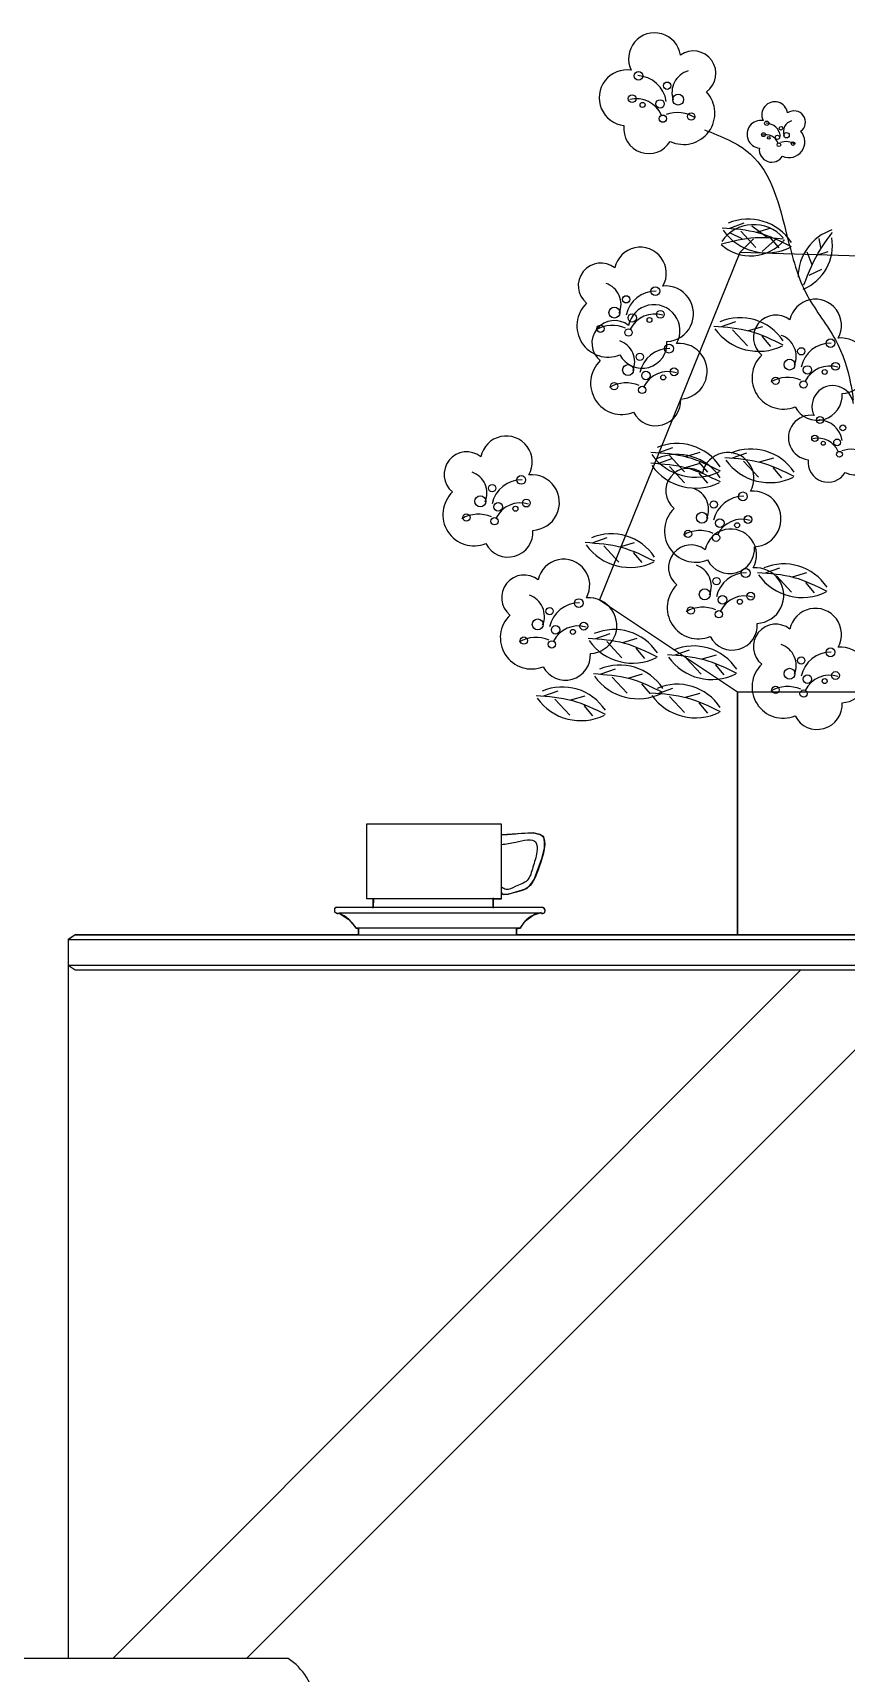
# Model space of a CAD drawing. Header units: millimetres. Extents: x 37301 to 64830, y 24173 to 38860.
# Drawn here: x 50389 to 50737, y 36869 to 37570 of the extents above; entities that cross this region are included whole.
import ezdxf

# ---------------------------------------------------------------- set-up
doc = ezdxf.new("R2010")
doc.units = ezdxf.units.MM

# ---------------------------------------------------------------- blocks, each defined once
blk = doc.blocks.new('A$C0AC957C6')
for p, q in [((689.14, 1052.26, -560.06), (695.24, 1054.4, -560.06)), ((705.04, 1048.14, -661.88), (698.6, 1052.98, -661.88)), ((700.67, 1050.47, -560.06), (706.82, 1052.29, -560.06)), ((694.39, 1047.62, -661.88), (689.47, 1050.08, -661.88)), ((699.32, 1047.63, -661.88), (693.38, 1041.83, -661.88)), ((693.83, 1050.86, -560.06), (700.23, 1043.96, -560.06)), ((708.69, 1047.33, -661.88), (703.03, 1042.16, -661.88)), ((706.34, 1048.08, -560.06), (710.03, 1043.71, -560.06)), ((728.06, 1043.99, -661.88), (727.41, 1047.83, -661.88)), ((693.38, 1041.83), (633.36, 893.24)), ((949.33, 1034.07), (693.38, 1041.83)), ((724.33, 1036.47, -661.88), (722.25, 1041.86, -661.88)), ((726.78, 1040.72, -661.88), (731.22, 1042.2, -661.88)), ((723.08, 1032.1, -661.88), (728.43, 1034.61, -661.88)), ((685.63, 1010.14, -560.06), (691.73, 1012.28, -560.06)), ((690.32, 1008.74, -560.06), (696.72, 1001.84, -560.06)), ((697.16, 1008.36, -560.06), (703.31, 1010.17, -560.06)), ((702.83, 1005.96, -560.06), (706.51, 1001.6, -560.06)), ((658.71, 956.32, -560.06), (664.81, 958.46, -560.06)), ((663.39, 954.93, -560.06), (669.8, 948.02, -560.06)), ((670.23, 954.54, -560.06), (676.39, 956.35, -560.06)), ((690.31, 953.98, -560.06), (696.41, 956.12, -560.06)), ((658.71, 951.64, -560.06), (664.81, 953.78, -560.06)), ((663.39, 950.25, -560.06), (669.8, 943.34, -560.06)), ((670.23, 949.86, -560.06), (676.39, 951.67, -560.06)), ((675.91, 952.14, -560.06), (679.59, 947.78, -560.06)), ((675.91, 947.46, -560.06), (679.59, 943.1, -560.06)), ((695, 952.59, -560.06), (701.4, 945.68, -560.06)), ((701.84, 952.2, -560.06), (707.99, 954.01, -560.06)), ((707.51, 949.8, -560.06), (711.2, 945.44, -560.06)), ((630.61, 917.71, -560.06), (636.71, 919.85, -560.06)), ((635.3, 916.32, -560.06), (641.71, 909.41, -560.06)), ((642.14, 915.93, -560.06), (648.29, 917.74, -560.06)), ((647.82, 913.54, -560.06), (651.5, 909.17, -560.06)), ((704.36, 904.84, -560.06), (710.46, 906.98, -560.06)), ((709.05, 903.45, -560.06), (715.45, 896.55, -560.06)), ((715.89, 903.06, -560.06), (722.04, 904.87, -560.06)), ((721.56, 900.67, -560.06), (725.24, 896.3, -560.06)), ((633.36, 893.24), (692.43, 853.93)), ((631.78, 876.76, -560.06), (637.88, 878.9, -560.06)), ((636.47, 875.37, -560.06), (642.88, 868.47, -560.06)), ((643.31, 874.98, -560.06), (649.46, 876.79, -560.06)), ((648.99, 872.59, -560.06), (652.67, 868.22, -560.06)), ((665.73, 869.75, -560.06), (671.83, 871.88, -560.06)), ((634.12, 861.56, -560.06), (640.22, 863.69, -560.06)), ((670.42, 868.35, -560.06), (676.82, 861.45, -560.06)), ((677.26, 867.96, -560.06), (683.41, 869.78, -560.06)), ((682.93, 865.57, -560.06), (686.61, 861.2, -560.06)), ((638.81, 860.16, -560.06), (645.22, 853.26, -560.06)), ((645.65, 859.77, -560.06), (651.8, 861.59, -560.06)), ((651.33, 857.38, -560.06), (655.01, 853.01, -560.06)), ((609.54, 852.2, -560.06), (615.64, 854.33, -560.06)), ((614.23, 850.8, -560.06), (620.64, 843.9, -560.06)), ((621.07, 850.41, -560.06), (627.22, 852.23, -560.06)), ((658.71, 853.37, -560.06), (664.81, 855.5, -560.06)), ((663.39, 851.97, -560.06), (669.8, 845.07, -560.06)), ((670.23, 851.58, -560.06), (676.39, 853.4, -560.06)), ((675.91, 849.19, -560.06), (679.59, 844.82, -560.06)), ((692.43, 853.93), (692.43, 750)), ((692.43, 750), (692.43, 853.93)), ((692.43, 853.93), (919.3, 853.93)), ((626.74, 848.02, -560.06), (630.43, 843.65, -560.06)), ((591.5, 797.24), (533.76, 797.24)), ((533.76, 797.24), (533.76, 765.54)), ((591.5, 797.24), (533.76, 797.24)), ((533.76, 797.24), (533.76, 765.54)), ((591.5, 792.79), (591.5, 797.24)), ((591.5, 765.54), (591.5, 797.24)), ((605, 793.53), (591.5, 792.79)), ((607.88, 792.89), (605, 793.53)), ((609.55, 791.96), (607.88, 792.89)), ((608.71, 782.63), (609.8, 787.17)), ((609.91, 789.57), (609.55, 791.96)), ((609.8, 787.17), (609.91, 789.57)), ((605.38, 773.59), (608.71, 782.63)), ((603.63, 771.02), (605.38, 773.59)), ((533.76, 765.54), (536.71, 765.54)), ((533.76, 765.54), (591.5, 765.54)), ((536.71, 765.54), (536.53, 761.73)), ((536.53, 761.43), (536.53, 765.38)), ((587.83, 765.77), (587.83, 761.43)), ((587.83, 761.73), (587.85, 765.39)), ((587.85, 765.39), (591.5, 765.39)), ((591.5, 765.39), (591.5, 767.99)), ((591.5, 767.99), (591.8, 767.53)), ((591.8, 767.53), (592.35, 767.25)), ((592.35, 767.25), (594.35, 767.37)), ((594.35, 767.37), (602.22, 769.85)), ((602.22, 769.85), (603.63, 771.02)), ((520.75, 761.73), (520.02, 761.04)), ((520.02, 761.04), (520.06, 759.96)), ((520.06, 759.96), (520.84, 759.23)), ((536.53, 761.73), (520.75, 761.73)), ((609.34, 761.73), (520.75, 761.73)), ((520.84, 759.23), (521.94, 759.27)), ((521.94, 759.27), (526.08, 756.56)), ((608.15, 759.29), (522.13, 759.29)), ((608.74, 761.63), (587.83, 761.73)), ((601.72, 755.97), (604.96, 758.35)), ((604.96, 758.35), (607.52, 759.29)), ((607.52, 759.29), (609.65, 759.41)), ((608.89, 761.64), (608.74, 761.63)), ((609.56, 761.44), (608.89, 761.64)), ((610.13, 760.39), (609.56, 761.44)), ((609.65, 759.41), (609.94, 759.73)), ((609.94, 759.73), (610.13, 760.39)), ((526.08, 756.56), (529.23, 752.76)), ((529.23, 752.76), (530.22, 752.56)), ((599.47, 752.76), (529.23, 752.76)), ((530.22, 752.56), (530.22, 750)), ((530.22, 750), (530.22, 752.56)), ((597.89, 752.56), (599.47, 752.76)), ((597.89, 750), (597.89, 752.56)), ((597.89, 752.56), (597.89, 750)), ((599.47, 752.76), (601.72, 755.97)), ((409.12, 750), (406.12, 747.9)), ((409.12, 750), (406.12, 748)), ((406.12, 748), (1206.12, 748)), ((406.12, 748), (406.12, 737)), ((406.12, 747.9), (406.12, 440.54)), ((530.22, 750), (409.12, 750)), ((409.12, 750), (1204.12, 750)), ((692.43, 750), (597.89, 750)), ((919.3, 750), (692.43, 750)), ((406.12, 742.5), (406.12, 440.54)), ((406.12, 737), (1206.12, 737)), ((406.12, 737), (409.12, 735)), ((409.12, 735), (1204.12, 735)), ((425.1, 440.54), (719.56, 735)), ((482.38, 440.54), (756.12, 714.28)), ((406.12, 440.54), (107.78, 440.54)), ((500.14, 440.54), (346.66, 440.54))]:
    blk.add_line(p, q)
for centre, radius in [((650.08, 1117.34, -687.34), 1.87), ((647.34, 1107.59, -687.34), 1.67), ((662.33, 1113.12, -687.34), 1.56), ((667.03, 1107.18, -687.34), 2.33), ((651.83, 1104.9, -687.34), 1.07), ((659.27, 1105.32, -687.34), 1.82), ((672.58, 1099.92, -687.34), 1.56), ((660.5, 1099.02, -687.34), 1.56), ((704.91, 1097.04, -674.61), 0.937), ((711.03, 1094.92, -674.61), 0.781), ((703.54, 1092.16, -674.61), 0.833), ((705.79, 1090.81, -674.61), 0.536), ((709.51, 1091.03, -674.61), 0.911), ((710.12, 1087.88, -674.61), 0.781), ((713.39, 1091.95, -674.61), 1.16), ((716.16, 1088.33, -674.61), 0.781), ((657.27, 1025.24, -585.51), 1.87), ((639.75, 1016.09, -585.51), 2.33), ((644.8, 1021.75, -585.51), 1.56), ((633.79, 1009.18, -585.51), 1.56), ((647.39, 1013.78, -585.51), 1.82), ((654.79, 1012.92, -585.51), 1.07), ((659.43, 1015.34, -585.51), 1.67), ((645.79, 1007.56, -585.51), 1.56), ((732.19, 1003.01, -585.51), 1.87), ((650.65, 997.18, -585.51), 1.56), ((663.12, 1000.67, -585.51), 1.87), ((714.67, 993.86, -585.51), 2.33), ((719.71, 999.52, -585.51), 1.56), ((645.6, 991.52, -585.51), 2.33), ((653.24, 989.21, -585.51), 1.82), ((660.64, 988.35, -585.51), 1.07), ((665.28, 990.77, -585.51), 1.67), ((722.3, 991.55, -585.51), 1.82), ((729.71, 990.69, -585.51), 1.07), ((734.35, 993.11, -585.51), 1.67), ((639.64, 984.61, -585.51), 1.56), ((651.64, 983, -585.51), 1.56), ((708.71, 986.95, -585.51), 1.56), ((720.7, 985.33, -585.51), 1.56), ((727.68, 970.15, -682.25), 1.5), ((725.49, 962.35, -682.25), 1.33), ((735.04, 960.54, -682.25), 1.46), ((737.48, 966.77, -682.25), 1.25), ((729.08, 960.2, -682.25), 0.858), ((736.02, 955.5, -682.25), 1.25), ((587.44, 941.02, -585.51), 1.56), ((599.91, 944.51, -585.51), 1.87), ((582.39, 935.37, -585.51), 2.33), ((590.03, 933.05, -585.51), 1.82), ((597.43, 932.19, -585.51), 1.07), ((602.07, 934.62, -585.51), 1.67), ((682.25, 934, -585.51), 1.56), ((694.73, 937.49, -585.51), 1.87), ((576.43, 928.45, -585.51), 1.56), ((588.43, 926.84, -585.51), 1.56), ((677.21, 928.35, -585.51), 2.33), ((684.85, 926.03, -585.51), 1.82), ((692.25, 925.17, -585.51), 1.07), ((696.89, 927.6, -585.51), 1.67), ((671.25, 921.43, -585.51), 1.56), ((683.24, 919.82, -585.51), 1.56), ((695.9, 904.73, -585.51), 1.87), ((683.42, 901.24, -585.51), 1.56), ((624.49, 891.86, -585.51), 1.87), ((678.38, 895.59, -585.51), 2.33), ((686.02, 893.28, -585.51), 1.82), ((693.42, 892.42, -585.51), 1.07), ((698.06, 894.84, -585.51), 1.67), ((606.97, 882.72, -585.51), 2.33), ((612.02, 888.37, -585.51), 1.56), ((672.42, 888.67, -585.51), 1.56), ((684.42, 887.06, -585.51), 1.56), ((601.01, 875.8, -585.51), 1.56), ((614.61, 880.41, -585.51), 1.82), ((622.02, 879.55, -585.51), 1.07), ((626.65, 881.97, -585.51), 1.67), ((613.01, 874.19, -585.51), 1.56), ((732.19, 870.8, -585.51), 1.87), ((714.67, 861.66, -585.51), 2.33), ((719.71, 867.31, -585.51), 1.56), ((708.71, 854.74, -585.51), 1.56), ((722.3, 859.35, -585.51), 1.82), ((729.71, 858.49, -585.51), 1.07), ((734.35, 860.91, -585.51), 1.67), ((720.7, 853.13, -585.51), 1.56)]:
    blk.add_circle(centre, radius)
for centre, radius, start, end in [((656.96, 1124.61, -687.34), 11.13, 8.37807, 206.07921), ((673.52, 1118.33, -687.34), 9.65, 305.56398, 125.10015), ((645.11, 1107.95, -687.34), 11.9, 81.10383, 263.87193), ((649.11, 1104.43, -687.34), 13.01, 8.80043, 87.31287), ((673.87, 1110.29, -687.34), 9.49, 105.87953, 199.81455), ((669.36, 1101.36, -687.34), 13.37, 244.54909, 43.00372), ((649.1, 1095.84, -687.34), 11.74, 23.25068, 103.67034), ((666.72, 1087.64, -687.34), 14.03, 56.24772, 110.33811), ((708.35, 1100.67, -674.61), 5.57, 8.37807, 206.07921), ((716.63, 1097.53, -674.61), 4.83, 305.56398, 125.10015), ((654.43, 1094.75, -687.34), 10.68, 172.61024, 329.26421), ((702.43, 1092.34, -674.61), 5.95, 81.10383, 263.87193), ((704.43, 1090.58, -674.61), 6.5, 8.80043, 87.31287), ((716.8, 1093.51, -674.61), 4.75, 105.87953, 199.81455), ((704.42, 1086.29, -674.61), 5.87, 23.25068, 103.67034), ((713.23, 1082.19, -674.61), 7.01, 56.24772, 110.33811), ((714.55, 1089.05, -674.61), 6.69, 244.54909, 43.00372), ((707.09, 1085.74, -674.61), 5.34, 172.61024, 329.26421), ((699.42, 1036.88, -661.88), 16.83, 41.54649, 144.94729), ((697.03, 1033.92, -560.06), 22.11, 33.39065, 112.93368), ((698.01, 1058.89, -661.88), 18.59, 227.10777, 321.2809), ((704.94, 1064.55, -560.06), 22.91, 215.36837, 296.50247), ((739.68, 1031.2, -661.88), 21.37, 108.7388, 179.74867), ((712.97, 1044.73, -661.88), 20.05, 292.01376, 9.74646), ((650.84, 1032.9, -585.51), 11.13, 330.54487, 168.24601), ((633.93, 1027.61, -585.51), 9.65, 51.52394, 231.0601), ((633.11, 1019.61, -585.51), 9.49, 336.80953, 70.74455), ((657.48, 1012.29, -585.51), 13.01, 89.31121, 167.82365), ((661.68, 1015.58, -585.51), 11.9, 272.75216, 95.52025), ((637.09, 1010.42, -585.51), 13.37, 133.62036, 292.075), ((656.69, 1008.33, -585.51), 11.13, 330.54487, 168.24601), ((725.75, 1010.67, -585.51), 11.13, 330.54487, 168.24601), ((639.78, 1003.04, -585.51), 9.65, 51.52394, 231.0601), ((638.91, 996.57, -585.51), 14.03, 66.28597, 120.37636), ((656.98, 1003.72, -585.51), 11.74, 72.95374, 153.3734), ((693.52, 991.8, -560.06), 22.11, 33.39065, 112.93368), ((708.85, 1005.38, -585.51), 9.65, 51.52394, 231.0601), ((638.96, 995.04, -585.51), 9.49, 336.80953, 70.74455), ((651.6, 1002.94, -585.51), 10.68, 207.35987, 4.01384), ((701.42, 1022.43, -560.06), 22.91, 215.36837, 296.50247), ((708.03, 997.38, -585.51), 9.49, 336.80953, 70.74455), ((736.59, 993.35, -585.51), 11.9, 272.75216, 95.52025), ((663.33, 987.72, -585.51), 13.01, 89.31121, 167.82365), ((667.53, 991.01, -585.51), 11.9, 272.75216, 95.52025), ((712, 988.2, -585.51), 13.37, 133.62036, 292.075), ((732.39, 990.06, -585.51), 13.01, 89.31121, 167.82365), ((642.94, 985.86, -585.51), 13.37, 133.62036, 292.075), ((662.84, 979.15, -585.51), 11.74, 72.95374, 153.3734), ((731.9, 981.49, -585.51), 11.74, 72.95374, 153.3734), ((644.77, 972, -585.51), 14.03, 66.28597, 120.37636), ((713.83, 974.34, -585.51), 14.03, 66.28597, 120.37636), ((733.18, 975.96, -682.25), 8.91, 8.37807, 206.07921), ((657.45, 978.37, -585.51), 10.68, 207.35987, 4.01384), ((726.51, 980.71, -585.51), 10.68, 207.35987, 4.01384), ((723.71, 962.64, -682.25), 9.52, 81.10383, 263.87193), ((726.91, 959.82, -682.25), 10.4, 8.80043, 87.31287), ((593.48, 952.17, -585.51), 11.13, 330.54487, 168.24601), ((726.9, 952.95, -682.25), 9.39, 23.25068, 103.67034), ((743.1, 957.37, -682.25), 10.7, 244.54909, 43.00372), ((576.57, 946.88, -585.51), 9.65, 51.52394, 231.0601), ((674.5, 968.61, -560.06), 22.91, 215.36837, 296.50247), ((666.6, 937.98, -560.06), 22.11, 33.39065, 112.93368), ((666.6, 933.3, -560.06), 22.11, 33.39065, 112.93368), ((688.29, 945.15, -585.51), 11.13, 330.54487, 168.24601), ((698.2, 935.64, -560.06), 22.11, 33.39065, 112.93368), ((740.99, 946.39, -682.25), 11.22, 56.24772, 110.33811), ((575.75, 938.88, -585.51), 9.49, 336.80953, 70.74455), ((674.5, 963.93, -560.06), 22.91, 215.36837, 296.50247), ((671.39, 939.86, -585.51), 9.65, 51.52394, 231.0601), ((706.11, 966.27, -560.06), 22.91, 215.36837, 296.50247), ((731.16, 952.08, -682.25), 8.54, 172.61024, 329.26421), ((600.12, 931.57, -585.51), 13.01, 89.31121, 167.82365), ((604.32, 934.85, -585.51), 11.9, 272.75216, 95.52025), ((670.57, 931.86, -585.51), 9.49, 336.80953, 70.74455), ((579.73, 929.7, -585.51), 13.37, 133.62036, 292.075), ((599.63, 922.99, -585.51), 11.74, 72.95374, 153.3734), ((694.93, 924.55, -585.51), 13.01, 89.31121, 167.82365), ((699.13, 927.83, -585.51), 11.9, 272.75216, 95.52025), ((581.56, 915.85, -585.51), 14.03, 66.28597, 120.37636), ((674.55, 922.68, -585.51), 13.37, 133.62036, 292.075), ((694.44, 915.97, -585.51), 11.74, 72.95374, 153.3734), ((594.24, 922.21, -585.51), 10.68, 207.35987, 4.01384), ((638.5, 899.37, -560.06), 22.11, 33.39065, 112.93368), ((676.37, 908.83, -585.51), 14.03, 66.28597, 120.37636), ((689.46, 912.39, -585.51), 11.13, 330.54487, 168.24601), ((646.41, 930.01, -560.06), 22.91, 215.36837, 296.50247), ((672.56, 907.1, -585.51), 9.65, 51.52394, 231.0601), ((689.05, 915.19, -585.51), 10.68, 207.35987, 4.01384), ((618.06, 899.52, -585.51), 11.13, 330.54487, 168.24601), ((671.74, 899.1, -585.51), 9.49, 336.80953, 70.74455), ((700.3, 895.07, -585.51), 11.9, 272.75216, 95.52025), ((712.25, 886.5, -560.06), 22.11, 33.39065, 112.93368), ((601.15, 894.23, -585.51), 9.65, 51.52394, 231.0601), ((675.72, 889.92, -585.51), 13.37, 133.62036, 292.075), ((696.11, 891.79, -585.51), 13.01, 89.31121, 167.82365), ((720.15, 917.14, -560.06), 22.91, 215.36837, 296.50247), ((600.33, 886.23, -585.51), 9.49, 336.80953, 70.74455), ((624.7, 878.92, -585.51), 13.01, 89.31121, 167.82365), ((628.9, 882.2, -585.51), 11.9, 272.75216, 95.52025), ((695.61, 883.21, -585.51), 11.74, 72.95374, 153.3734), ((604.31, 877.05, -585.51), 13.37, 133.62036, 292.075), ((677.54, 876.07, -585.51), 14.03, 66.28597, 120.37636), ((725.75, 878.46, -585.51), 11.13, 330.54487, 168.24601), ((606.14, 863.2, -585.51), 14.03, 66.28597, 120.37636), ((624.21, 870.34, -585.51), 11.74, 72.95374, 153.3734), ((639.67, 858.43, -560.06), 22.11, 33.39065, 112.93368), ((690.22, 882.44, -585.51), 10.68, 207.35987, 4.01384), ((708.85, 873.18, -585.51), 9.65, 51.52394, 231.0601), ((618.82, 869.57, -585.51), 10.68, 207.35987, 4.01384), ((647.58, 889.06, -560.06), 22.91, 215.36837, 296.50247), ((673.62, 851.41, -560.06), 22.11, 33.39065, 112.93368), ((708.03, 865.17, -585.51), 9.49, 336.80953, 70.74455), ((732.39, 857.86, -585.51), 13.01, 89.31121, 167.82365), ((736.59, 861.14, -585.51), 11.9, 272.75216, 95.52025), ((642.01, 843.22, -560.06), 22.11, 33.39065, 112.93368), ((681.52, 882.04, -560.06), 22.91, 215.36837, 296.50247), ((712, 855.99, -585.51), 13.37, 133.62036, 292.075), ((617.43, 833.86, -560.06), 22.11, 33.39065, 112.93368), ((649.92, 873.85, -560.06), 22.91, 215.36837, 296.50247), ((666.6, 835.03, -560.06), 22.11, 33.39065, 112.93368), ((713.83, 842.14, -585.51), 14.03, 66.28597, 120.37636), ((731.9, 849.28, -585.51), 11.74, 72.95374, 153.3734), ((625.34, 864.49, -560.06), 22.91, 215.36837, 296.50247), ((674.5, 865.66, -560.06), 22.91, 215.36837, 296.50247), ((726.51, 848.51, -585.51), 10.68, 207.35987, 4.01384), ((521.34, 760.55), 1.41, 114.75071, 294.8305), ((515.05, 744.2), 16.57, 31.12717, 65.45392), ((610.42, 747.5), 12.14, 99.79621, 154.31096), ((608.89, 760.39), 1.25, 244.55032, 96.50843), ((485.17, 417.88), 27.16, 320.33352, 56.54768)]:
    blk.add_arc(centre, radius, start, end)
for points, knots in [([(678.25, 1094.25, -661.88), (685.47, 1091.43, -661.88), (705.06, 1083.8, -661.88), (712.78, 1051.99, -661.88), (719.92, 1023.86, -661.88), (735.19, 1005.68, -661.88), (740.3, 989.84, -661.88), (741.61, 980.97, -661.88), (741.95, 978.66, -661.88)], [0, 0, 0, 0, 150.068296, 407.094718, 592.151751, 741.016836, 874.923687, 922.17101, 922.17101, 922.17101, 922.17101]), ([(712.16, 1047.52, -661.88), (708.08, 1047.9, -661.88), (699.09, 1048.73, -661.88), (690.33, 1046.54, -661.88), (685.54, 1045.35, -661.88)], [0, 0, 0, 0, 82.215877, 180.968517, 180.968517, 180.968517, 180.968517]), ([(720.79, 1027.96, -661.88), (722.92, 1033.25, -661.88), (726.12, 1041.2, -661.88), (731.29, 1048, -661.88), (733.02, 1050.28, -661.88)], [0, 0, 0, 0, 114.340322, 171.985648, 171.985648, 171.985648, 171.985648]), ([(591.46, 792.79), (593.69, 792.92), (599.17, 793.26), (612.74, 794.65), (607.82, 779.7), (604.2, 769.57), (597.62, 768.23), (591.83, 766.7), (591.47, 768.1), (591.46, 768.16)], [0, 0, 0, 0, 11.082717, 27.168464, 47.8303, 63.341794, 75.5235, 81.952599, 82.221535, 82.221535, 82.221535, 82.221535]), ([(591.46, 788.64), (593.35, 788.87), (597.86, 789.43), (606.73, 792.15), (606.77, 784.2), (604.86, 779.39), (603.27, 772.52), (597.82, 771.13), (593.95, 768.71), (592.1, 769.93), (591.46, 770.35)], [0, 0, 0, 0, 9.652474, 22.996839, 29.518582, 40.146055, 49.702279, 58.739504, 65.130432, 68.539734, 68.539734, 68.539734, 68.539734])]:
    blk.add_open_spline(points, degree=3, knots=knots)
for points in [[(685.81, 1052.39, -560.06), (701.36, 1050.26, -560.06), (715.37, 1044.41, -560.06)], [(682.3, 1010.27, -560.06), (697.85, 1008.14, -560.06), (711.86, 1002.29, -560.06)], [(655.38, 956.45, -560.06), (670.93, 954.32, -560.06), (684.93, 948.47, -560.06)], [(686.98, 954.11, -560.06), (702.53, 951.98, -560.06), (716.54, 946.13, -560.06)], [(655.38, 951.77, -560.06), (670.93, 949.64, -560.06), (684.93, 943.79, -560.06)], [(627.29, 917.84, -560.06), (642.84, 915.71, -560.06), (656.84, 909.86, -560.06)], [(701.03, 904.97, -560.06), (716.58, 902.84, -560.06), (730.59, 896.99, -560.06)], [(628.46, 876.89, -560.06), (644.01, 874.76, -560.06), (658.01, 868.91, -560.06)], [(662.4, 869.87, -560.06), (677.95, 867.74, -560.06), (691.96, 861.89, -560.06)], [(630.8, 861.68, -560.06), (646.35, 859.55, -560.06), (660.35, 853.7, -560.06)], [(606.21, 852.32, -560.06), (621.77, 850.19, -560.06), (635.77, 844.34, -560.06)], [(655.38, 853.49, -560.06), (670.93, 851.36, -560.06), (684.93, 845.51, -560.06)]]:
    blk.add_spline(points, degree=3)

msp = doc.modelspace()

# ---------------------------------------------------------------- block references
msp.add_blockref('A$C0AC957C6', (49998.48, 36434.76))

doc.saveas('drawing.dxf')
